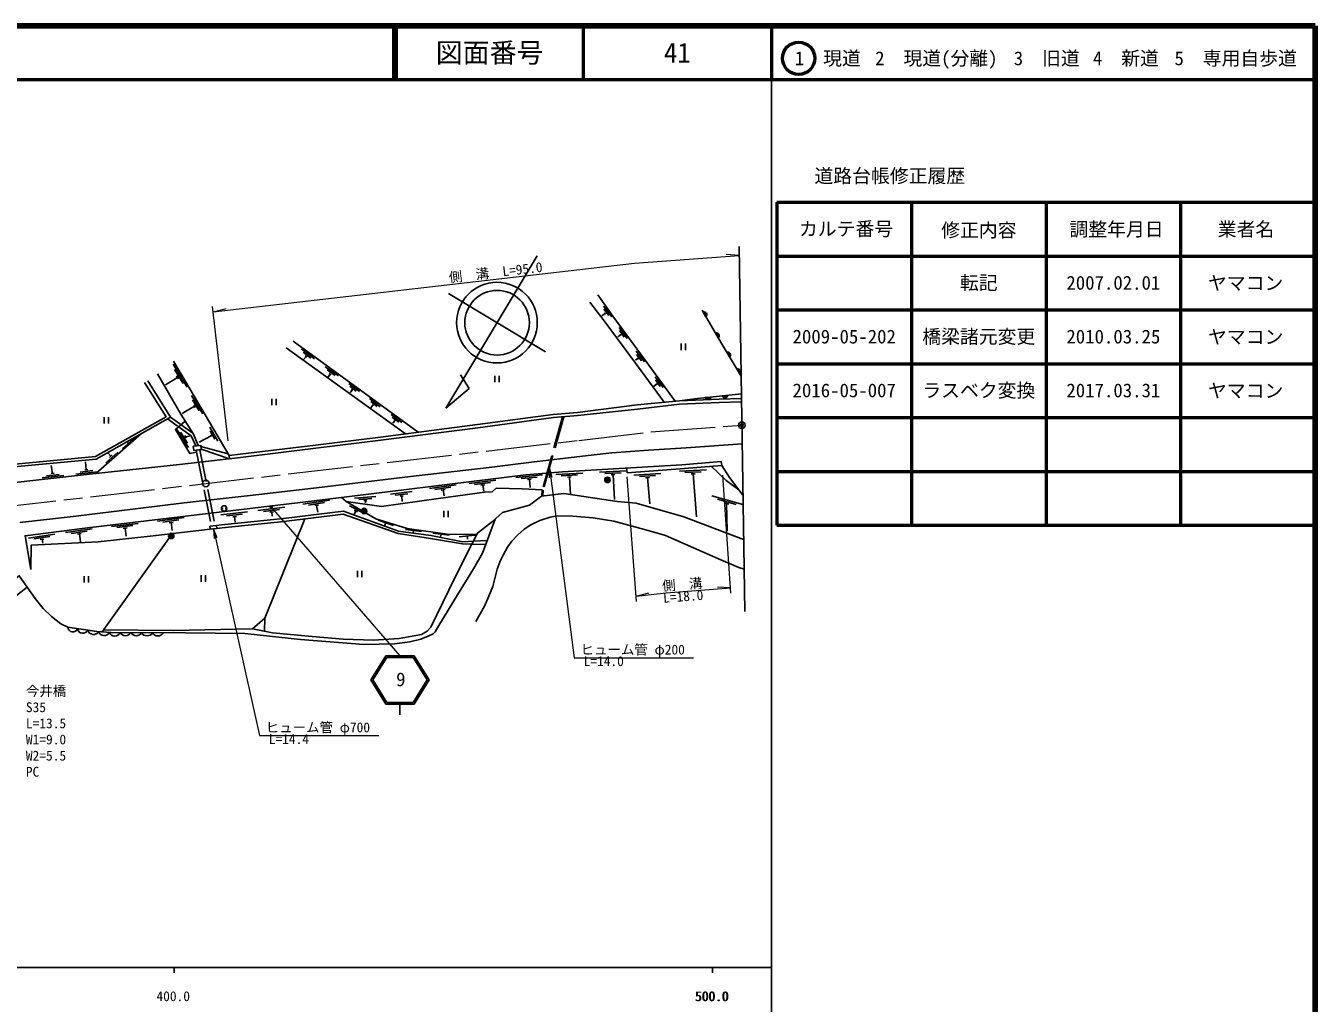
# Model space of a CAD drawing. Units: millimetres at full size, sheet at 1:1000; details may follow other scales. Extents: x 40000 to 680000, y 20000 to 380000.
# Drawn here: x 440451 to 680000, y 198357 to 380000 of the extents above; entities that cross this region are included whole.
import ezdxf
from ezdxf.enums import TextEntityAlignment as Align

# ---------------------------------------------------------------- set-up
doc = ezdxf.new("R2010")
doc.units = ezdxf.units.MM
doc.header["$LTSCALE"] = 1000
doc.header["$PDMODE"] = 32
doc.header["$PDSIZE"] = 500
doc.linetypes.add('CHAIN', pattern=[18.5, 12, -1.5, 3.5, -1.5])
doc.linetypes.add('DASHED', pattern=[7.5, 6, -1.5])
for name, color, linetype, lineweight in [('M-BGD', 7, 'Continuous', 25), ('M-BMK', 2, 'CHAIN', 13), ('M-BMK-OTRS', 5, 'Continuous', 25), ('M-BMK-SRVR', 3, 'Continuous', 25), ('M-STR-HTXT', 7, 'Continuous', 13), ('M-STR-STRC', 7, 'Continuous', 25), ('M-TTL', 2, 'Continuous', 140), ('M-TTL-BAND', 7, 'Continuous', 25), ('M-TTL-FRAM', 2, 'Continuous', 50), ('M-TTL-LINE', 7, 'Continuous', 50)]:
    doc.layers.add(name, color=color, linetype=linetype, lineweight=lineweight)
doc.layers.add('M-OTRS', color=6, linetype='Continuous')
doc.layers.add('M-TTL-TXT', color=7, linetype='Continuous')
doc.styles.add('ＭＳ ゴシック', font='')
doc.styles.get('ＭＳ ゴシック').set_extended_font_data('MS Gothic')

# ---------------------------------------------------------------- blocks, each defined once
blk = doc.blocks.new('open_arrow')
at = {"color": 0, "linetype": 'Continuous', "lineweight": -2}
blk.add_lwpolyline([(7.5, 1.25), (0, 0), (7.5, -1.25)], dxfattribs=at)

msp = doc.modelspace()

# ---------------------------------------------------------------- hatches: boundary and pattern name
at = {"layer": 'M-BGD'}
for points in [[(566303, 326795, -0.82183), (566804, 325940)], [(568597, 322880, -0.82183), (569098, 322025)], [(570701, 319319, -0.82183), (571207, 318468)], [(572547, 316218, -0.82183), (573054, 315367)], [(567677, 310994, -0.82183), (566691, 310893)], [(570839, 311318, -0.82183), (569853, 311217)], [(548009, 295614, -1), (549009, 295614, -0.41421), (548509, 295114, -0.41421)], [(502804, 289825, -1), (503804, 289825, -0.41421), (503304, 289325, -0.41421)], [(466973, 285194, -1), (467973, 285194, -0.41421), (467473, 284694, -0.41421)]]:
    msp.add_hatch(color=256, dxfattribs=at).paths.add_polyline_path(points)
at = {"layer": 'M-STR-HTXT'}
msp.add_hatch(color=256, dxfattribs=at).paths.add_polyline_path([(486281, 290690, -0.41421), (486181, 290351, -0.41421), (485842, 290451, -1)])

# ---------------------------------------------------------------- linework, layer by layer
at = {"layer": 'M-BGD'}
for p, q in [((548087, 326542), (547493, 326084)), ((549325, 325918), (547799, 327899)), ((548782, 326131), (547867, 327319)), ((548194, 326404), (547980, 326681)), ((566303, 326795), (566804, 325940)), ((552181, 321911), (550706, 323929)), ((490113, 321412), (513333, 304473)), ((550959, 322565), (550453, 322195)), ((551644, 322137), (550759, 323348)), ((551063, 322424), (550856, 322707)), ((568597, 322880), (569098, 322025)), ((488798, 320123), (510988, 304174)), ((494067, 318121), (491677, 319935)), ((493407, 318245), (491973, 319333)), ((492676, 318423), (492342, 318677)), ((555395, 317541), (553869, 319522)), ((554852, 317754), (553937, 318943)), ((562213, 320938), (562213, 319738)), ((563013, 320938), (563013, 319738)), ((570701, 319319), (571207, 318468)), ((470449, 312848), (467823, 317103)), ((492509, 318550), (492056, 317953)), ((498563, 314927), (496092, 316628)), ((554157, 318165), (553727, 317834)), ((554264, 318027), (554050, 318304)), ((572547, 316218), (573054, 315367)), ((468626, 314661), (466392, 313282)), ((469669, 313542), (468093, 316095)), ((468810, 314363), (468442, 314958)), ((497899, 315020), (496416, 316041)), ((496988, 315283), (496562, 314666)), ((497161, 315164), (496815, 315402)), ((527617, 314966), (527617, 313766)), ((528417, 314966), (528417, 313766)), ((558870, 312765), (557370, 314765)), ((558330, 312985), (557430, 314185)), ((502427, 312026), (500438, 313541)), ((501847, 312090), (500654, 312999)), ((501069, 312306), (500702, 311824)), ((501208, 312200), (500930, 312412)), ((557640, 313405), (557040, 312955)), ((557745, 313265), (557535, 313545)), ((471792, 309285), (469474, 307961)), ((473348, 307893), (471259, 311304)), ((472674, 308419), (471421, 310465)), ((471938, 309047), (471646, 309524)), ((486172, 310672), (486172, 309472)), ((486972, 310672), (486972, 309472)), ((506288, 309192), (504316, 310729)), ((505710, 309263), (504526, 310185)), ((504934, 309487), (504577, 309030)), ((505072, 309379), (504796, 309595)), ((567677, 310994), (566691, 310893)), ((570839, 311318), (569853, 311217)), ((455042, 307268), (455042, 306068)), ((455842, 307268), (455842, 306068)), ((510321, 306299), (508301, 307773)), ((509740, 306352), (508528, 307236)), ((509099, 306448), (508816, 306654)), ((468533, 304959), (470707, 301601)), ((469220, 304450), (470524, 302436)), ((476148, 302832), (474633, 305422)), ((475586, 303199), (474677, 304753)), ((508957, 306551), (508647, 306126)), ((461930, 304212), (453459, 296783)), ((458441, 301371), (460696, 303349)), ((459568, 302360), (459371, 302586)), ((469972, 303841), (470276, 303371)), ((470124, 303606), (470848, 303716)), ((471199, 303815), (472055, 301933)), ((474873, 303824), (472662, 302609)), ((472995, 301837), (478027, 300473)), ((474979, 303643), (474767, 304005)), ((455313, 298808), (457569, 300786)), ((456243, 300022), (455775, 300556)), ((455980, 299792), (456506, 300253)), ((473051, 301322), (478324, 299533)), ((478229, 300130), (478324, 299533)), ((445441, 296805), (445148, 298299)), ((449772, 296682), (453748, 297117)), ((450535, 297068), (452920, 297328)), ((451417, 297466), (451973, 297526)), ((451695, 297496), (451532, 298987)), ((552024, 297283), (547028, 297075)), ((566901, 297462), (561906, 297240)), ((565916, 297118), (562919, 296985)), ((443519, 295989), (447495, 296428)), ((444281, 296375), (446667, 296638)), ((445163, 296774), (445719, 296836)), ((520381, 294714), (515435, 293982)), ((527765, 295583), (522809, 294919)), ((526814, 295153), (523840, 294755)), ((525714, 294703), (525020, 294610)), ((525367, 294656), (525520, 293512)), ((536450, 296532), (531474, 296045)), ((535484, 296136), (532499, 295844)), ((534369, 295725), (533673, 295657)), ((534021, 295691), (534167, 294198)), ((543913, 296881), (538920, 296606)), ((542931, 296526), (539935, 296362)), ((541799, 296164), (541100, 296125)), ((541450, 296144), (541628, 292903)), ((551037, 296942), (548040, 296817)), ((549901, 296594), (549202, 296565)), ((549551, 296580), (549826, 291937)), ((558415, 296774), (553423, 296497)), ((557434, 296419), (554438, 296253)), ((556302, 296056), (555603, 296017)), ((555953, 296037), (556382, 291158)), ((564780, 296767), (564081, 296736)), ((564430, 296752), (565066, 288768)), ((505485, 292527), (501497, 292216)), ((512212, 293427), (508237, 292985)), ((511450, 293040), (509065, 292775)), ((510569, 292641), (510012, 292579)), ((510291, 292610), (510403, 291595)), ((519436, 294271), (516468, 293832)), ((518342, 293806), (517650, 293703)), ((517996, 293755), (518164, 292620)), ((573687, 291015), (567905, 292618)), ((476793, 290306), (477118, 290306)), ((477468, 290306), (477793, 290306)), ((488546, 290525), (483581, 289941)), ((487588, 290110), (484609, 289760)), ((496865, 291855), (491924, 291086)), ((495923, 291404), (492959, 290943)), ((494833, 290931), (494141, 290823)), ((494487, 290877), (494688, 289587)), ((503260, 289456), (500572, 290788)), ((502097, 289698), (501470, 290009)), ((504711, 292166), (502318, 291979)), ((503817, 291795), (503259, 291751)), ((503538, 291773), (503572, 291333)), ((518091, 289889), (518091, 288689)), ((518891, 289889), (518891, 288689)), ((572450, 291047), (568981, 292008)), ((571040, 291126), (570231, 291350)), ((570636, 291238), (570781, 286074)), ((461318, 287530), (456355, 286925)), ((469855, 288605), (464903, 287915)), ((468906, 288170), (465935, 287756)), ((467809, 287714), (467116, 287617)), ((467462, 287666), (467669, 286180)), ((481653, 289650), (476685, 289093)), ((480693, 289241), (477712, 288907)), ((479584, 288815), (478888, 288737)), ((479236, 288776), (479349, 287767)), ((486481, 289678), (485786, 289596)), ((486133, 289637), (486221, 288892)), ((501783, 289853), (501450, 289181)), ((508736, 287130), (505906, 288126)), ((507321, 287628), (507122, 287062)), ((445869, 285536), (440924, 284797)), ((444924, 285092), (441957, 284648)), ((452792, 286546), (447844, 285828)), ((451846, 286106), (448877, 285674)), ((450751, 285643), (450058, 285543)), ((450405, 285593), (450620, 284109)), ((454630, 267352), (467627, 285613)), ((460362, 287111), (457384, 286748)), ((459256, 286674), (458562, 286589)), ((458909, 286631), (459091, 285142)), ((513982, 286022), (511007, 286407)), ((512495, 286214), (512440, 285793)), ((519078, 285357), (516102, 285734)), ((517590, 285545), (517515, 284950)), ((523954, 285319), (520965, 285057)), ((522459, 285188), (522512, 284590)), ((443831, 284625), (443139, 284522)), ((443485, 284573), (443596, 283832)), ((473024, 277895), (473024, 276695)), ((473824, 277895), (473824, 276695)), ((502101, 278733), (502101, 277533)), ((502901, 278733), (502901, 277533)), ((433300, 269949), (440716, 275692)), ((451291, 277719), (451291, 276519)), ((452091, 277719), (452091, 276519)), ((484862, 269931), (484814, 267501))]:
    msp.add_line(p, q, dxfattribs=at)
at = {"layer": 'M-BGD', "linetype": 'DASHED'}
for p, q in [((471199, 303815), (466806, 306953)), ((471507, 304265), (467331, 307248)), ((472096, 301127), (474932, 287058)), ((472794, 301202), (475630, 287135)), ((475045, 286498), (475046, 286491)), ((475743, 286575), (475744, 286574)), ((523330, 283677), (525908, 283599)), ((523606, 284212), (526179, 284345))]:
    msp.add_line(p, q, dxfattribs=at)
at = {"layer": 'M-BGD'}
for points in [[(545253, 328660), (548077, 324910), (554778, 315876), (559074, 310031)], [(546721, 330018), (549540, 326049), (556174, 316921), (561097, 310221)], [(566094, 327151), (569653, 321079), (573355, 314861)], [(467884, 317693), (478229, 300130), (480268, 300363), (494246, 302091), (506323, 303577), (524357, 305882), (538413, 307786), (542948, 308158), (554038, 309559), (561876, 310294), (569240, 310588), (573418, 310741)], [(463099, 314010), (467339, 307253), (453527, 299488), (424939, 296788)], [(472454, 301976), (471606, 304109), (469240, 307838), (464895, 315328)], [(427751, 312466), (423484, 304678), (420458, 298858), (427047, 295814), (428464, 294023), (452271, 296654), (469001, 298467), (480340, 299763), (494320, 301492), (506398, 302978), (524436, 305284), (538479, 307185), (543006, 307557), (554065, 308776), (561923, 309692), (569263, 309984), (573427, 310137)], [(462498, 313722), (466500, 307351), (453383, 299948), (424086, 297182)], [(561876, 310294), (565215, 310741), (573405, 311580)], [(470085, 306506), (468259, 304950), (470949, 300504), (472171, 300751)], [(439350, 287683), (449245, 288817), (461325, 290296), (469855, 291342), (482115, 292700), (495507, 294286), (504179, 295340), (511893, 296252), (526568, 297925), (534394, 298875), (539667, 299516), (545517, 300191), (549319, 300655), (556144, 301157), (563146, 301590), (573546, 302338)], [(441382, 278946), (440333, 285228), (451416, 286628), (465493, 288338), (494054, 291731), (533331, 296538), (540189, 297097), (562328, 298423), (569642, 299019), (569771, 298291), (571209, 296071), (573692, 292799)], [(552052, 297807), (552154, 296931), (562818, 297737), (569771, 298291)], [(567795, 298133), (570595, 295527), (572948, 293780)], [(454899, 267731), (467849, 267635), (482558, 267962), (486263, 267204), (493663, 266522), (499383, 265983), (505038, 265820), (509788, 266122), (513941, 266851), (514995, 267481), (515684, 268262), (519068, 275130), (522349, 281775), (524380, 285712), (527158, 287908), (529002, 289536), (534022, 290900), (536261, 292605), (540387, 293088), (550317, 291605), (553853, 291310), (562723, 288740), (573818, 284563)], [(499099, 292348), (499973, 291608), (506536, 290679), (517137, 292159), (525647, 293315), (527116, 293402), (527868, 294094), (532644, 293961), (536394, 293764)], [(499973, 291608), (505495, 288371), (511290, 286550), (519192, 285470), (524269, 285497)], [(431334, 272291), (439241, 277811), (442192, 273573), (443697, 271704), (445224, 270207), (446933, 268889), (448250, 268253), (453635, 267426), (456306, 267228), (470142, 267170), (481141, 267094), (491502, 265924), (503242, 265001), (508951, 265121), (511768, 265524), (513833, 266009), (515223, 266547), (516108, 266982), (516499, 267367), (517201, 268553), (520683, 274271), (523650, 279112), (525315, 281968), (527624, 288320)], [(475881, 287163), (476841, 287276), (488341, 288464), (499501, 289803), (509704, 286066), (515714, 285289), (521653, 284112), (523606, 284212)], [(475944, 286597), (476903, 286711), (488404, 287899), (499437, 289222), (509611, 285627), (515625, 284727), (521598, 283729), (523330, 283677)], [(482558, 267962), (484862, 269931), (492263, 288362)], [(524053, 269295), (525700, 272169), (526482, 273985), (527200, 275795), (528036, 279030), (528603, 280512), (529116, 281593), (529971, 283117), (530745, 284207), (531871, 285392), (533063, 286445), (534265, 287240), (535929, 288082), (537870, 288680), (539196, 288907), (542065, 288847), (545859, 288564), (549681, 287946), (556082, 286208), (559314, 285251), (564506, 282962), (569562, 280776), (572944, 279350), (573903, 278999)], [(441382, 278946), (441426, 283472), (453867, 284085), (464122, 285199), (474728, 286463)]]:
    msp.add_lwpolyline(points, dxfattribs=at)
at = {"layer": 'M-BGD', "linetype": 'DASHED'}
for points in [[(540190, 307326), (536394, 293764), (536327, 292613)], [(540402, 307343), (536593, 293731), (536528, 292637)]]:
    msp.add_lwpolyline(points, dxfattribs=at)
at = {"layer": 'M-BGD'}
for points in [[(471560, 301879), (472974, 302032), (473061, 301231), (471646, 301078)], [(474665, 287029), (474728, 286463), (475944, 286597), (475881, 287163)]]:
    msp.add_lwpolyline(points, close=True, dxfattribs=at)
for centre in [(548509, 295614), (477293, 290306), (503304, 289825), (467473, 285194)]:
    msp.add_circle(centre, 500, dxfattribs=at)
for centre, radius, start, end in [((566469, 326318), 505, 311.54449, 109.20268), ((568763, 322403), 505, 311.54449, 109.20268), ((570870, 318843), 505, 311.93774, 109.59593), ((572716, 315742), 505, 311.93774, 109.59593), ((567174, 311040), 505, 197.01975, 354.67794), ((570336, 311364), 505, 197.01975, 354.67794), ((449181, 268275), 931, 181.37443, 341.15845), ((451048, 268092), 993, 186.80293, 335.72995), ((453034, 268009), 1128, 196.73716, 327.329), ((455015, 267773), 1097, 199.88175, 331.66172), ((456983, 267638), 1074, 201.05569, 337.15933), ((458976, 267806), 1160, 210.24327, 329.2729), ((460976, 267797), 1160, 210.24327, 329.2729), ((462976, 267789), 1160, 210.24327, 329.2729), ((464976, 267780), 1160, 210.24327, 329.2729)]:
    msp.add_arc(centre, radius, start, end, dxfattribs=at)
at = {"layer": 'M-BMK'}
msp.add_lwpolyline([(80876, 313326), (84661, 310172), (88014, 307694), (92803, 304365), (99222, 300588), (104354, 297860), (110511, 295119), (115488, 293169), (122626, 290813), (129483, 288669), (133292, 287759), (141681, 286769), (152392, 285801), (161316, 285510), (174040, 285373), (337239, 284111), (374464, 285094), (415706, 288219), (543202, 302958), (556554, 304512), (573494, 305786)], dxfattribs=at)
at = {"layer": 'M-BMK-OTRS'}
msp.add_line((574023, 271170), (572986, 338972), dxfattribs=at)
at = {"layer": 'M-BMK-SRVR'}
for p, q in [((535471, 337254), (518485, 308927)), ((537019, 319418), (519009, 330218)), ((522797, 312605), (521189, 315139)), ((518485, 308927), (522797, 312605))]:
    msp.add_line(p, q, dxfattribs=at)
for centre, radius in [((527978, 324840), 7500), ((528014, 324818), 6000), ((573494, 305786), 600), ((473911, 294948), 600)]:
    msp.add_circle(centre, radius, dxfattribs=at)
at = {"layer": 'M-OTRS'}
msp.add_point((573494, 305786), dxfattribs=at)
at = {"layer": 'M-STR-HTXT'}
for p, q in [((573011, 337338), (570561, 337497)), ((478039, 302868), (475156, 327808)), ((475271, 326815), (477647, 327433)), ((553900, 272994), (552201, 296185)), ((571449, 274545), (569975, 296514)), ((486061, 290571), (509964, 262926)), ((571382, 275542), (568933, 275701)), ((553827, 273992), (556202, 274612))]:
    msp.add_line(p, q, dxfattribs=at)
for points in [[(475271, 326815), (539584, 334250), (553551, 335875), (573011, 337338)], [(537738, 297821), (542345, 262562), (564510, 262562)], [(475336, 286530), (483858, 248099), (506023, 248099)], [(553827, 273992), (559414, 274642), (571382, 275542)]]:
    msp.add_lwpolyline(points, dxfattribs=at)
msp.add_circle((486061, 290571), 250, dxfattribs=at)
at = {"layer": 'M-STR-STRC'}
for p, q in [((507328, 262926), (504564, 258426)), ((507496, 262626), (504916, 258426)), ((507328, 262926), (512600, 262926)), ((507496, 262626), (512432, 262626)), ((515012, 258426), (512432, 262626)), ((515364, 258426), (512600, 262926)), ((504564, 258426), (507328, 253926)), ((504916, 258426), (507496, 254226)), ((512432, 254226), (515012, 258426)), ((512600, 253926), (515364, 258426)), ((507328, 253926), (512600, 253926)), ((507496, 254226), (512432, 254226)), ((509964, 253926), (509964, 251926))]:
    msp.add_line(p, q, dxfattribs=at)
at = {"layer": 'M-TTL'}
for p, q in [((680000, 380000), (40000, 380000)), ((680000, 20000), (680000, 380000))]:
    msp.add_line(p, q, dxfattribs=at)
at = {"layer": 'M-TTL-BAND'}
for p, q in [((579000, 20000), (579000, 370000)), ((40000, 205000), (579000, 205000)), ((468000, 205000), (468000, 204000)), ((568000, 205000), (568000, 204000))]:
    msp.add_line(p, q, dxfattribs=at)
at = {"layer": 'M-TTL-FRAM'}
for p, q in [((580000, 347197), (580000, 287197)), ((580000, 347197), (680000, 347197)), ((580000, 287197), (680000, 287197))]:
    msp.add_line(p, q, dxfattribs=at)
at = {"layer": 'M-TTL-LINE'}
for p, q in [((508747, 380000), (508747, 370000)), ((509247, 380000), (509247, 370000)), ((543997, 380000), (543997, 370000)), ((579000, 380000), (579000, 370000)), ((40000, 370000), (680000, 370000)), ((605000, 347197), (605000, 287197)), ((630000, 347197), (630000, 287197)), ((655000, 347197), (655000, 287197)), ((580000, 337197), (680000, 337197)), ((580000, 327197), (680000, 327197)), ((580000, 317197), (680000, 317197)), ((580000, 307197), (680000, 307197)), ((580000, 297197), (680000, 297197))]:
    msp.add_line(p, q, dxfattribs=at)
msp.add_circle((584031, 373958), 3000, dxfattribs=at)

# ---------------------------------------------------------------- block references
at = {"layer": 'M-STR-HTXT', "xscale": 240, "yscale": 240}
for p, rotation in [((537738, 297821), 277.4), ((475336, 286530), 282.5)]:
    msp.add_blockref('open_arrow', p, dxfattribs=dict(at, rotation=rotation))

# ---------------------------------------------------------------- texts
at = {"layer": 'M-STR-HTXT', "style": 'ＭＳ ゴシック'}
for s, rotation, p in [('側\u3000溝\u3000L=95.0', 6.594, (527907, 332743)), ('側\u3000溝', 4.301, (562526, 274721))]:
    msp.add_text(s, height=1833, rotation=rotation, dxfattribs=at).set_placement(p, align=Align.BOTTOM_CENTER)
msp.add_text('L=18.0', height=1833, rotation=4.301, dxfattribs=at).set_placement((562514, 274875), align=Align.TOP_CENTER)
for s, p in [('ヒューム管 φ200', (543510, 262611)), ('今井橋', (440466, 254903)), ('S35', (440466, 251903)), ('L=13.5', (440466, 248903)), ('ヒューム管 φ700', (485023, 248149)), ('W1=9.0', (440466, 245903)), ('W2=5.5', (440466, 242903)), ('PC', (440466, 239903))]:
    msp.add_text(s, height=1833, dxfattribs=at).set_placement(p, align=Align.BOTTOM_LEFT)
for s, p in [('L=14.0', (544080, 262844)), ('L=14.4', (485593, 248382))]:
    msp.add_text(s, height=1833, dxfattribs=at).set_placement(p, align=Align.TOP_LEFT)
at = {"layer": 'M-STR-STRC', "style": 'ＭＳ ゴシック'}
msp.add_text('9', height=2566, dxfattribs=at).set_placement((510129, 258546), align=Align.MIDDLE_CENTER)
at = {"layer": 'M-TTL-BAND', "style": 'ＭＳ ゴシック'}
for s, p in [('400.0', (467844, 198195)), ('500.0', (567844, 198195)), ('500.0', (568000, 198195))]:
    msp.add_text(s, height=1833, dxfattribs=at).set_placement(p, align=Align.BOTTOM_CENTER)
at = {"layer": 'M-TTL-TXT', "style": 'ＭＳ ゴシック'}
for s, height, p in [('図面番号', 3666, (526622, 375000)), ('41', 3666, (561497, 375000)), ('1\u3000現道', 2566, (589448, 373958)), ('2\u3000現道(分離)', 2566, (609619, 373958)), ('3\u3000旧道', 2566, (630121, 373958)), ('4\u3000新道', 2566, (644824, 373958)), ('5\u3000専用自歩道', 2566, (665228, 373958)), ('道路台帳修正履歴', 2566, (600968, 352113)), ('カルテ番号', 2566, (592839, 342277)), ('修正内容', 2566, (617509, 342023)), ('調整年月日', 2566, (643089, 342197)), ('業者名', 2566, (667134, 342197)), ('転記', 2566, (617500, 332245)), ('2007.02.01', 2566, (642500, 332245)), ('ヤマコン', 2566, (667077, 332189)), ('2009-05-202', 2566, (592500, 322245)), ('橋梁諸元変更', 2566, (617500, 322245)), ('2010.03.25', 2566, (642500, 322245)), ('ヤマコン', 2566, (667077, 322189)), ('ラスベク変換', 2566, (617500, 312245)), ('2016-05-007', 2566, (592500, 312245)), ('2017.03.31', 2566, (642500, 312245)), ('ヤマコン', 2566, (667077, 312189))]:
    msp.add_text(s, height=height, dxfattribs=at).set_placement(p, align=Align.MIDDLE_CENTER)

doc.saveas('drawing.dxf')
